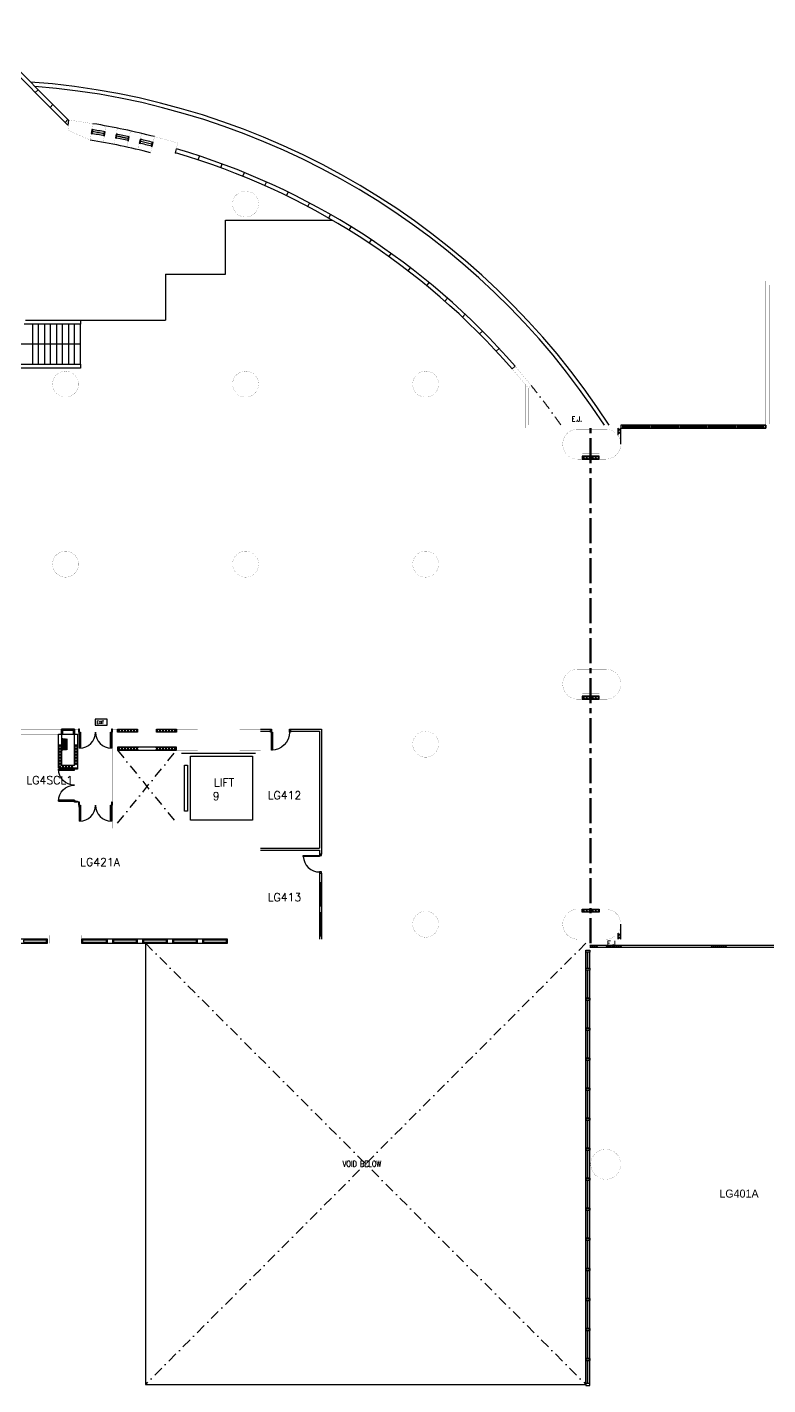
# Model space of a CAD drawing. Extents: x -163002 to 22103, y -98847 to 51643.
# Drawn here: x -58917 to -21900, y -16224 to 51643 of the extents above; entities that cross this region are included whole.
import ezdxf

# ---------------------------------------------------------------- set-up
doc = ezdxf.new("R2010")
doc.units = 0
doc.header["$LTSCALE"] = 1000
doc.header["$MEASUREMENT"] = 0
doc.linetypes.add('S2108a$0$CENTER', pattern=[2, 1.25, -0.25, 0.25, -0.25])
doc.linetypes.add('S2108a$0$DASHDOT', pattern=[1, 0.5, -0.25, 0, -0.25])
doc.layers.get('0').update_dxf_attribs({"linetype": 'CONTINUOUS'})
for name, color, linetype in [('S2108a$0$11', 7, 'CONTINUOUS'), ('S2108a$0$17', 7, 'CONTINUOUS'), ('S2108a$0$20', 7, 'CONTINUOUS'), ('S2108a$0$22', 7, 'CONTINUOUS'), ('S2108a$0$23', 7, 'CONTINUOUS'), ('S2108a$0$25', 7, 'CONTINUOUS'), ('S2108a$0$30', 7, 'CONTINUOUS'), ('S2108a$0$41', 7, 'CONTINUOUS'), ('S2108a$0$42', 7, 'CONTINUOUS'), ('S2108a$0$48', 7, 'CONTINUOUS'), ('S2108a$0$56', 7, 'CONTINUOUS'), ('S2108a$0$6', 7, 'CONTINUOUS'), ('S2108a$0$7', 7, 'CONTINUOUS'), ('S2108a$0$ROOM-NO', 4, 'CONTINUOUS'), ('s3108a$0$11', 7, 'CONTINUOUS'), ('s3108a$0$20', 7, 'CONTINUOUS'), ('s3108a$0$22', 7, 'CONTINUOUS'), ('s3108a$0$23', 7, 'CONTINUOUS'), ('s3108a$0$ROOM-NO', 4, 'CONTINUOUS')]:
    doc.layers.add(name, color=color, linetype=linetype)
doc.styles.add('S2108a$0$STANDARD', font='SIMPLEX')
doc.styles.add('s3108a$0$STANDARD', font='txt')

# ---------------------------------------------------------------- blocks, each defined once
blk = doc.blocks.new('S2108a$0$D1700A')
at = {"layer": 'S2108a$0$30', "color": 12, "linetype": 'Continuous'}
for points in [[(0.05, 0.15), (0.05, 0.95), (0.1, 0.95), (0.1, 0.15)], [(1.6, 0.15), (1.6, 0.95), (1.65, 0.95), (1.65, 0.15)], [(0, 0.15), (0, 0), (0.05, 0), (0.05, 0.15)], [(1.65, 0.15), (1.65, 0), (1.7, 0), (1.7, 0.15)]]:
    blk.add_lwpolyline(points, close=True, dxfattribs=at)
for centre, start, end in [((0.05, 0.15), 0, 90), ((1.650003, 0.15), 90, 180)]:
    blk.add_arc(centre, 0.800001, start, end, dxfattribs=at)
blk = doc.blocks.new('S2108a$0$HR')
at = {"layer": 'S2108a$0$56', "color": 1, "linetype": 'Continuous'}
for p, q in [((0, 0.6), (0, 0)), ((0.0595, 0.051), (0.0671, 0.5491)), ((0.0863, 0.051), (0.0939, 0.5491)), ((0.1131, 0.051), (0.1207, 0.5491)), ((0.1399, 0.051), (0.1475, 0.5491)), ((0.1667, 0.051), (0.1743, 0.5491)), ((0.201, 0.5491), (0.1934, 0.051)), ((0.2202, 0.051), (0.2278, 0.5491)), ((0.247, 0.051), (0.2546, 0.5491))]:
    blk.add_line(p, q, dxfattribs=at)
for points in [[(0.0001, 0.28), (0.045, 0.28), (0.045, 0.33), (0.0001, 0.33)], [(0.0575, 0.575), (0.045, 0.575), (0.045, 0.025), (0.0575, 0.025)], [(0.2575, 0.025), (0.27, 0.025), (0.27, 0.575), (0.2575, 0.575)]]:
    blk.add_lwpolyline(points, close=True, dxfattribs=at)
for centre, start, end in [((0.07295, 0.051), 179.999975, 359.999969), ((0.08055, 0.549101), 0.000025, 180.000019), ((0.099736, 0.051), 179.999975, 359.999969), ((0.107336, 0.549101), 0.000025, 180.000019), ((0.126522, 0.051), 179.999975, 359.999969), ((0.134122, 0.549101), 0.000025, 180.000019), ((0.153307, 0.051), 179.999975, 359.999969), ((0.160907, 0.549101), 0.000025, 180.000019), ((0.180093, 0.051), 179.999975, 359.999969), ((0.187693, 0.549101), 0.000025, 180.000019), ((0.206879, 0.051), 179.999975, 359.999969), ((0.214479, 0.549101), 0.000025, 180.000019), ((0.233665, 0.051), 179.999975, 359.999969), ((0.241265, 0.549101), 0.000025, 180.000019)]:
    blk.add_arc(centre, 0.013393, start, end, dxfattribs=at)
at = {"layer": 'S2108a$0$56', "color": 1, "linetype": 'Continuous', "style": 'S2108a$0$STANDARD', "width": 0.666667}
blk.add_text('J.D.K.', height=0.0003, rotation=90, dxfattribs=at).set_placement((0.2696, 0.5732))
blk = doc.blocks.new('S2108a$0$EXIT')
at = {"layer": 'S2108a$0$56', "color": 1, "linetype": 'Continuous'}
blk.add_lwpolyline([(0, 0), (0.6, 0), (0.6, 0.3), (0, 0.3)], close=True, dxfattribs=at)
at = {"layer": 'S2108a$0$56', "color": 1, "linetype": 'Continuous', "style": 'S2108a$0$STANDARD', "width": 0.8}
blk.add_text('EXIT', height=0.15, dxfattribs=at).set_placement((0.0816, 0.0747))
blk = doc.blocks.new('S2108a$0$WW')
at = {"layer": 'S2108a$0$23', "color": 14, "linetype": 'Continuous'}
for points in [[(0, 0), (0.0501, -0.0001), (0.0499, 0.1999), (-0.0001, 0.2)], [(0.6132, -0.0001), (0.6632, 0), (0.6632, 0.2), (0.6131, 0.2)]]:
    blk.add_lwpolyline(points, close=True, dxfattribs=at)
for radius, start, end in [(35.700038, 89.473253, 90.543797), (35.605038, 89.551308, 90.460731), (35.595038, 89.551308, 90.460731)]:
    blk.add_arc((0.336889, -35.497818), radius, start, end, dxfattribs=at)
blk = doc.blocks.new('S2108a$0$H600')
at = {"layer": 'S2108a$0$22', "color": 1, "linetype": 'Continuous'}
for points in [[(0, 0), (0.1499, 0.15), (0.3, 0), (0.45, 0.15), (0.5999, 0)], [(0.0001, 0.15), (0.15, -0.0001), (0.3, 0.15), (0.4501, -0.0001), (0.6, 0.1501)]]:
    blk.add_lwpolyline(points, dxfattribs=at)
blk = doc.blocks.new('S2108a$0$D1000B')
at = {"layer": 'S2108a$0$30', "linetype": 'Continuous'}
for points in [[(0.05, 0.15), (0.1, 0.15), (0.1, 1.05), (0.05, 1.05)], [(0, 0), (0.05, 0), (0.05, 0.15), (0, 0.15)], [(0.95, 0), (1, 0), (1, 0.15), (0.95, 0.15)]]:
    blk.add_lwpolyline(points, close=True, dxfattribs=at)
blk.add_arc((0.05, 0.15), 0.9, 0, 90, dxfattribs=at)
blk = doc.blocks.new('S2108a$0$D22P2')
at = {"layer": 'S2108a$0$41', "color": 10, "linetype": 'Continuous'}
for points in [[(-0.0627, 0.0999), (-0.1127, 0.0999), (-0.1127, 0.9249), (-0.0627, 0.925)], [(-0.9501, -0.0001), (-0.8876, 0), (-0.8876, 0.0999), (-0.9502, 0.0999)], [(-0.9501, -0.0001), (-0.8876, 0), (-0.8876, 0.0999), (-0.9502, 0.0999)], [(-0.0626, 0), (0, 0), (-0.0001, 0.0999), (-0.0627, 0.0999)]]:
    blk.add_lwpolyline(points, close=True, dxfattribs=at)
blk.add_arc((-0.062665, 0.099907), 0.824986, 93.477303, 179.998389, dxfattribs=at)
blk = doc.blocks.new('S2108a')
at = {"layer": 'S2108a$0$11', "color": 14, "linetype": 'S2108a$0$DASHDOT'}
for p, q in [((-54399.8, 15500), (-51449.8, 11850.1)), ((-54399.8, 11850.1), (-51449.8, 15500))]:
    blk.add_line(p, q, dxfattribs=at)
at = {"layer": 'S2108a$0$11', "color": 14, "linetype": 'Continuous', "const_width": 5}
for points in [[(-57199.8, 16550), (-66449.8, 16550)], [(-57199.8, 16300), (-62749.8, 16300), (-62749.8, 12900), (-56349.8, 12900), (-56349.8, 12650), (-64849.8, 12650), (-64849.8, 12900), (-62999.8, 12900), (-62999.8, 16400), (-66199.8, 16400), (-66199.8, 12900.1)], [(-57199.8, 16300), (-57199.8, 16550)]]:
    blk.add_lwpolyline(points, dxfattribs=at)
at = {"layer": 'S2108a$0$11', "color": 14, "linetype": 'Continuous'}
for points in [[(-56549.8, 16300), (-56399.8, 16300), (-56399.8, 15025), (-56399.8, 14600), (-57349.8, 14600), (-57349.8, 16300), (-57199.8, 16300), (-57199.8, 14750), (-56549.8, 14750)], [(-51449.8, 15650), (-54399.8, 15650), (-54399.8, 15500), (-51449.8, 15500)]]:
    blk.add_lwpolyline(points, close=True, dxfattribs=at)
at = {"layer": 'S2108a$0$11', "color": 14, "linetype": 'Continuous', "const_width": 5}
for points in [[(-56549.8, 16300), (-56349.8, 16300), (-56349.8, 16550), (-56549.8, 16550)], [(-54399.8, 16300.1), (-54399.8, 11850.1), (-51449.8, 11850.1), (-51449.8, 15500), (-51199.8, 15500), (-51199.8, 11850), (-47499.8, 11850), (-47499.8, 15500), (-47249.8, 15500), (-47249.8, 6250), (-47499.8, 6250), (-47499.8, 11600.1), (-54649.8, 11600.1), (-54649.8, 16550.1), (-54399.8, 16550.1)], [(-54899.8, 5850), (-54649.8, 5850), (-54649.8, 6050), (-54899.8, 6050)], [(-53399.8, 5850), (-53149.8, 5850), (-53149.8, 6050), (-53399.8, 6050)], [(-51899.8, 5850), (-51649.8, 5850), (-51649.8, 6050), (-51899.8, 6050)], [(-50399.8, 5850), (-50149.8, 5850), (-50149.8, 6050), (-50399.8, 6050)]]:
    blk.add_lwpolyline(points, close=True, dxfattribs=at)
at = {"layer": 'S2108a$0$11', "color": 2, "linetype": 'Continuous'}
for points in [[(-54399.8, 16550.1), (-53399.8, 16550.1), (-53399.8, 16400.1), (-54399.8, 16400.1)], [(-52449.8, 16550), (-51449.8, 16550), (-51449.8, 16400), (-52449.8, 16400)]]:
    blk.add_lwpolyline(points, close=True, dxfattribs=at)
at = {"layer": 'S2108a$0$11', "color": 2, "linetype": 'Continuous', "const_width": 5}
for points in [[(-57899.8, 6050), (-57799.9, 6050), (-57799.9, 5850.1), (-57899.8, 5850.1)], [(-48899.8, 6050), (-47999.9, 6050), (-47999.9, 5850.1), (-48899.8, 5850.1)]]:
    blk.add_lwpolyline(points, close=True, dxfattribs=at)
at = {"layer": 'S2108a$0$17', "color": 1}
for p, q in [((-44259.9, 8850.1), (-44259.9, 7750.1)), ((-44239.9, 8850.1), (-44239.9, 7750.1)), ((-44259.9, 7350.1), (-44259.9, 6250.1)), ((-44239.9, 7350.1), (-44239.9, 6250.1))]:
    blk.add_line(p, q, dxfattribs=at)
for points in [[(-44299.9, 8875.1), (-44299.9, 8850.1), (-44199.9, 8850.1), (-44199.9, 8875.1)], [(-44299.9, 7750.1), (-44299.9, 7725.1), (-44199.9, 7725.1), (-44199.9, 7750.1)], [(-44299.9, 7375.1), (-44299.9, 7350.1), (-44199.9, 7350.1), (-44199.9, 7375.1)], [(-44299.9, 6250.1), (-44299.9, 6225.1), (-44199.9, 6225.1), (-44199.9, 6250.1)]]:
    blk.add_lwpolyline(points, close=True, dxfattribs=at)
at = {"layer": 'S2108a$0$20'}
for p, q in [((-47249.9, 16550.1), (-46752.989, 16550.1)), ((-47249.9, 16450.1), (-46752.989, 16450.1)), ((-46752.989, 16450.1), (-46752.989, 16550.1)), ((-45752.991, 16450.1), (-45752.991, 16550.1)), ((-45752.991, 16550.1), (-44199.9, 16550.1)), ((-45752.991, 16450.1), (-44299.9, 16450.1)), ((-44299.9, 16450.1), (-44299.9, 10600.1)), ((-44199.9, 16550.1), (-44199.9, 10300)), ((-44299.9, 10500.1), (-44299.9, 10299.9)), ((-44299.8, 10299.9), (-44199.9, 10300)), ((-44299.9, 9349.802), (-44299.9, 6050.1)), ((-44299.8, 9349.802), (-44199.8, 9349.902)), ((-44199.9, 9349.902), (-44199.9, 6050.1))]:
    blk.add_line(p, q, dxfattribs=at)
at = {"layer": 'S2108a$0$20', "linetype": 'Continuous'}
for p, q in [((-47249.8, 10600.1), (-44299.9, 10600.1)), ((-47249.8, 10500.1), (-44299.9, 10500.1))]:
    blk.add_line(p, q, dxfattribs=at)
at = {"layer": 'S2108a$0$20', "color": 14, "linetype": 'Continuous'}
for p, q in [((-30799.9, 5750.1), (-29999.9, 5750.1)), ((-30799.9, 5650.1), (-29999.9, 5650.1))]:
    blk.add_line(p, q, dxfattribs=at)
at = {"layer": 'S2108a$0$20', "color": 14, "linetype": 'Continuous', "const_width": 5}
for points in [[(-56814.3, 46993.8), (-56880.5, 46489.7)], [(-56880.5, 46489.7), (-55765.5, 45998)], [(-55630, 46818.2), (-55765.5, 45998)], [(-54967.5, 46702.4), (-55118.4, 45884.1)], [(-54411.2, 46595.2), (-54574.8, 45779.4)], [(-53753, 46456.7), (-53931.8, 45644)], [(-53200.6, 46330.4), (-53392.4, 45520.7)], [(-52547.7, 46169.2), (-52754.2, 45364.2)], [(-51385.8, 45850.1), (-51528, 45364.2)], [(-51528, 45364.2), (-52754.2, 45364.2)], [(-34534.7, 34696), (-34685.9, 34564.9)], [(-29999.9, 31600.1), (-34026, 31600.1), (-34026, 33782)], [(-33720.3, 33723), (-33876, 33597.3)], [(-33876, 33597.3), (-33876, 31750.1), (-29999.9, 31750.1)], [(-29999.9, 5850.1), (-30799.9, 5850.1), (-30799.9, 5500.1), (-30999.9, 5500.1), (-30999.9, 5850.1), (-47249.8, 5850.1)], [(-46799.9, 6050.1), (-31399.9, 6050.1)]]:
    blk.add_lwpolyline(points, dxfattribs=at)
for points in [[(-56814.33, 46993.763, -0.008315), (-55629.998, 46818.213, -0.008315)], [(-54967.499, 46702.339, -0.003935), (-54411.169, 46595.152, -0.003935)], [(-53200.669, 46330.35, 0.003935), (-53752.999, 46456.624, 0.003935)], [(-51385.795, 45850.069, 0.008368), (-52547.649, 46169.179, 0.008368)], [(-54574.76, 45779.393, 0.003936), (-55118.407, 45884.139, 0.003936)], [(-53392.424, 45520.68, 0.003934), (-53931.842, 45644.004, 0.003934)], [(-33720.333, 33722.973, 0.008886), (-34534.712, 34696.003, 0.008886)], [(-33875.95, 33597.342, 0.008886), (-34685.771, 34564.925, 0.008886)]]:
    blk.add_lwpolyline(points, format="xyb", dxfattribs=at)
at = {"layer": 'S2108a$0$20', "color": 14, "linetype": 'Continuous'}
for points in [[(-31174.9, 30050.1), (-30324.9, 30050.1), (-30324.9, 30200.1), (-31174.9, 30200.1)], [(-31174.9, 18050.1), (-30324.9, 18050.1), (-30324.9, 18200.1), (-31174.9, 18200.1)], [(-31174.9, 7550.1), (-30324.9, 7550.1), (-30324.9, 7400.1), (-31174.9, 7400.1)]]:
    blk.add_lwpolyline(points, close=True, dxfattribs=at)
at = {"layer": 'S2108a$0$22', "linetype": 'Continuous'}
for p, q in [((-31174.9, 30200.1), (-31024.9, 30050.1)), ((-31174.9, 30050.1), (-31024.9, 30200.1)), ((-31024.9, 30050.1), (-30874.9, 30200.1)), ((-31024.9, 30200.1), (-30874.9, 30050.1)), ((-30874.9, 30200.1), (-30724.9, 30050.1)), ((-30874.9, 30050.1), (-30724.9, 30200.1)), ((-30724.9, 30050.1), (-30574.9, 30200.1)), ((-30724.9, 30200.1), (-30574.9, 30050.1)), ((-30574.9, 30200.1), (-30424.9, 30050.1)), ((-30574.9, 30050.1), (-30424.9, 30200.1)), ((-30424.9, 30200.1), (-30324.9, 30100.1)), ((-30424.9, 30050.1), (-30324.9, 30150.1)), ((-31174.9, 18200.1), (-31024.9, 18050.1)), ((-31174.9, 18050.1), (-31024.9, 18200.1)), ((-31024.9, 18050.1), (-30874.9, 18200.1)), ((-31024.9, 18200.1), (-30874.9, 18050.1)), ((-30874.9, 18200.1), (-30724.9, 18050.1)), ((-30874.9, 18050.1), (-30724.9, 18200.1)), ((-30724.9, 18050.1), (-30574.9, 18200.1)), ((-30724.9, 18200.1), (-30574.9, 18050.1)), ((-30574.9, 18200.1), (-30424.9, 18050.1)), ((-30574.9, 18050.1), (-30424.9, 18200.1)), ((-30424.9, 18200.1), (-30324.9, 18100.1)), ((-30424.9, 18050.1), (-30324.9, 18150.1)), ((-31174.9, 7400.1), (-31024.9, 7550.1)), ((-31174.9, 7550.1), (-31024.9, 7400.1)), ((-31024.9, 7550.1), (-30874.9, 7400.1)), ((-31024.9, 7400.1), (-30874.9, 7550.1)), ((-30874.9, 7400.1), (-30724.9, 7550.1)), ((-30874.9, 7550.1), (-30724.9, 7400.1)), ((-30724.9, 7550.1), (-30574.9, 7400.1)), ((-30724.9, 7400.1), (-30574.9, 7550.1)), ((-30574.9, 7400.1), (-30424.9, 7550.1)), ((-30574.9, 7550.1), (-30424.9, 7400.1)), ((-30424.9, 7550.1), (-30324.9, 7450.1)), ((-30424.9, 7400.1), (-30324.9, 7500.1))]:
    blk.add_line(p, q, dxfattribs=at)
at = {"layer": 'S2108a$0$22', "color": 14, "linetype": 'Continuous'}
for points in [[(-54399.8, 16400), (-54249.8, 16550), (-54099.8, 16400), (-53949.8, 16550), (-53799.8, 16400), (-53649.8, 16550), (-53499.8, 16400), (-53399.8, 16500)], [(-54399.8, 16550), (-54249.8, 16400), (-54099.8, 16550), (-53949.8, 16400), (-53799.8, 16550), (-53649.8, 16400), (-53499.8, 16550), (-53399.8, 16450)], [(-51449.8, 16550), (-51599.8, 16400), (-51749.8, 16550), (-51899.8, 16400), (-52049.8, 16550), (-52199.8, 16400), (-52349.8, 16550), (-52449.8, 16450)], [(-51449.8, 16400), (-51599.8, 16550), (-51749.8, 16400), (-51899.8, 16550), (-52049.8, 16400), (-52199.8, 16550), (-52349.8, 16400), (-52449.8, 16500)], [(-57199.8, 14750), (-57349.8, 14900), (-57199.8, 15050), (-57349.8, 15200), (-57199.8, 15350), (-57349.8, 15500), (-57199.8, 15650), (-57349.8, 15800)], [(-57349.8, 14750), (-57199.8, 14900), (-57349.8, 15050), (-57199.8, 15200), (-57349.8, 15350), (-57199.8, 15500), (-57349.8, 15650), (-57199.8, 15800)], [(-56399.7, 14750), (-56549.7, 14900), (-56399.7, 15050), (-56549.7, 15200), (-56399.7, 15350), (-56549.7, 15500), (-56399.7, 15650), (-56549.7, 15800)], [(-56549.7, 14750), (-56399.7, 14900), (-56549.7, 15050), (-56399.7, 15200), (-56549.7, 15350), (-56399.7, 15500), (-56549.7, 15650), (-56399.7, 15800)], [(-54399.8, 15500), (-54249.8, 15650), (-54099.8, 15500), (-53949.8, 15650), (-53799.8, 15500), (-53649.8, 15650), (-53499.8, 15500), (-53349.8, 15650)], [(-54399.8, 15650), (-54249.8, 15500), (-54099.8, 15650), (-53949.8, 15500), (-53799.8, 15650), (-53649.8, 15500), (-53499.8, 15650), (-53349.8, 15500)], [(-51449.8, 15650), (-51599.8, 15500), (-51749.8, 15650), (-51899.8, 15500), (-52049.8, 15650), (-52199.8, 15500), (-52349.8, 15650), (-52499.8, 15500)], [(-51449.8, 15500), (-51599.8, 15650), (-51749.8, 15500), (-51899.8, 15650), (-52049.8, 15500), (-52199.8, 15650), (-52349.8, 15500), (-52499.8, 15650)], [(-57349.8, 14750), (-57199.8, 14600), (-57049.8, 14750), (-56899.8, 14600), (-56749.8, 14750), (-56599.8, 14600)], [(-57349.8, 14600), (-57199.8, 14750), (-57049.8, 14600), (-56899.8, 14750), (-56749.8, 14600), (-56599.8, 14750)]]:
    blk.add_lwpolyline(points, dxfattribs=at)
at = {"layer": 'S2108a$0$23', "color": 14, "linetype": 'Continuous'}
for p, q in [((-56844.4, 46987.4), (-61499.9, 51642.9)), ((-56877.1, 46737.2), (-61641.4, 51501.5)), ((-58372.6, 48515.6), (-58514, 48374.1)), ((-57626.2, 47769.2), (-57767.6, 47627.7)), ((-56879.7, 47022.7), (-57021.1, 46881.2)), ((-56844, 46991), (-56876.6, 46740.7)), ((-51506.1, 45364.3), (-51449.8, 45556.3)), ((-50368.2, 45009.6), (-50305.5, 45199.6)), ((-49242.9, 44616.9), (-49173.9, 44804.7)), ((-48131.4, 44186.7), (-48056.1, 44372.1)), ((-47035, 43719.4), (-46953.5, 43902.2)), ((-45954.9, 43215.6), (-45867.3, 43395.5)), ((-44892.3, 42675.8), (-44798.7, 42852.6)), ((-43848.4, 42100.6), (-43748.9, 42274.2)), ((-42824.4, 41490.7), (-42719.1, 41660.9)), ((-41821.5, 40846.8), (-41710.5, 41013.3)), ((-40840.7, 40169.6), (-40724.2, 40332.3)), ((-39883.2, 39459.8), (-39761.3, 39618.5)), ((-38950.1, 38718.3), (-38822.9, 38872.8)), ((-38042.4, 37945.9), (-37910.1, 38096)), ((-37161.2, 37143.4), (-37023.9, 37289)), ((-36307.4, 36311.8), (-36165.3, 36452.7)), ((-35482, 35452), (-35335.2, 35588.1)), ((-34685.9, 34565), (-34534.6, 34696.1)), ((-30999.9, 4600.1), (-30999.9, 5400.1)), ((-30904.9, 4600.1), (-30904.9, 5400.1)), ((-30894.9, 4600.1), (-30894.9, 5400.1)), ((-30799.9, 4600.1), (-30799.9, 5400.1)), ((-30999.9, 3100.1), (-30999.9, 4500.1)), ((-30904.9, 3100.1), (-30904.9, 4500.1)), ((-30894.9, 3100.1), (-30894.9, 4500.1)), ((-30799.9, 3100.1), (-30799.9, 4500.1)), ((-30999.9, 1600.1), (-30999.9, 3000.1)), ((-30904.9, 1600.1), (-30904.9, 3000.1)), ((-30894.9, 1600.1), (-30894.9, 3000.1)), ((-30799.9, 1600.1), (-30799.9, 3000.1)), ((-30999.9, 100.1), (-30999.9, 1500.1)), ((-30904.9, 100.1), (-30904.9, 1500.1)), ((-30894.9, 100.1), (-30894.9, 1500.1)), ((-30799.9, 100.1), (-30799.9, 1500.1)), ((-30999.9, -1399.9), (-30999.9, 0.1)), ((-30904.9, -1399.9), (-30904.9, 0.1)), ((-30894.9, -1399.9), (-30894.9, 0.1)), ((-30799.9, -1399.9), (-30799.9, 0.1)), ((-30999.9, -2899.9), (-30999.9, -1499.9)), ((-30904.9, -2899.9), (-30904.9, -1499.9)), ((-30894.9, -2899.9), (-30894.9, -1499.9)), ((-30799.9, -2899.9), (-30799.9, -1499.9)), ((-30999.9, -4399.9), (-30999.9, -2999.9)), ((-30904.9, -4399.9), (-30904.9, -2999.9)), ((-30894.9, -4399.9), (-30894.9, -2999.9)), ((-30799.9, -4399.9), (-30799.9, -2999.9)), ((-30999.9, -5899.9), (-30999.9, -4499.9)), ((-30904.9, -5899.9), (-30904.9, -4499.9)), ((-30894.9, -5899.9), (-30894.9, -4499.9)), ((-30799.9, -5899.9), (-30799.9, -4499.9)), ((-30999.9, -7399.9), (-30999.9, -5999.9)), ((-30904.9, -7399.9), (-30904.9, -5999.9)), ((-30894.9, -7399.9), (-30894.9, -5999.9)), ((-30799.9, -7399.9), (-30799.9, -5999.9)), ((-30999.9, -8899.9), (-30999.9, -7499.9)), ((-30904.9, -8899.9), (-30904.9, -7499.9)), ((-30894.9, -8899.9), (-30894.9, -7499.9)), ((-30799.9, -8899.9), (-30799.9, -7499.9)), ((-30999.9, -10399.9), (-30999.9, -8999.9)), ((-30904.9, -10399.9), (-30904.9, -8999.9)), ((-30894.9, -10399.9), (-30894.9, -8999.9)), ((-30799.9, -10399.9), (-30799.9, -8999.9)), ((-30999.9, -11899.9), (-30999.9, -10499.9)), ((-30904.9, -11899.9), (-30904.9, -10499.9)), ((-30894.9, -11899.9), (-30894.9, -10499.9)), ((-30799.9, -11899.9), (-30799.9, -10499.9)), ((-30999.9, -13399.9), (-30999.9, -11999.9)), ((-30904.9, -13399.9), (-30904.9, -11999.9)), ((-30894.9, -13399.9), (-30894.9, -11999.9)), ((-30799.9, -13399.9), (-30799.9, -11999.9)), ((-30999.9, -14899.9), (-30999.9, -13499.9)), ((-30904.9, -14899.9), (-30904.9, -13499.9)), ((-30894.9, -14899.9), (-30894.9, -13499.9)), ((-30799.9, -14899.9), (-30799.9, -13499.9)), ((-30999.9, -16149.9), (-30999.9, -14999.9)), ((-30904.9, -16149.9), (-30904.9, -14999.9)), ((-30894.9, -16149.9), (-30894.9, -14999.9)), ((-30799.9, -16149.9), (-30799.9, -14999.9))]:
    blk.add_line(p, q, dxfattribs=at)
at = {"layer": 'S2108a$0$23', "color": 14}
for p, q in [((-48999.9, 39300.1), (-48999.9, 42000.1)), ((-48999.9, 42000.1), (-43674.1, 42000.1)), ((-51999.9, 39300.1), (-51999.9, 37000.1)), ((-51999.9, 39300.1), (-48999.9, 39300.1)), ((-56249.9, 37000.1), (-51999.9, 37000.1))]:
    blk.add_line(p, q, dxfattribs=at)
at = {"layer": 'S2108a$0$23', "color": 14, "linetype": 'S2108a$0$DASHDOT'}
for p, q in [((-30999.9, 5850.1), (-52999.9, -16199.9)), ((-52999.9, 5850.1), (-30999.9, -16199.9))]:
    blk.add_line(p, q, dxfattribs=at)
at = {"layer": 'S2108a$0$23', "color": 14, "linetype": 'Continuous'}
for points in [[(-59006.9, 37000.1), (-56249.9, 37000.1), (-56249.9, 36800.1), (-59060.5, 36800.1)], [(-59596.3, 34800.1), (-56249.9, 34800.1), (-56249.9, 34600.1), (-59649.9, 34600.1)], [(-52999.9, 5850.1), (-52999.9, -16199.9), (-30999.9, -16199.9)]]:
    blk.add_lwpolyline(points, dxfattribs=at)
for points in [[(-65149.8, 5850), (-57899.8, 5850), (-57899.8, 6050), (-65149.8, 6050)], [(-59099.8, 5900), (-57949.8, 5900), (-57949.8, 6000), (-59099.8, 6000)], [(-57949.8, 5850), (-57899.8, 5850), (-57899.8, 6050), (-57949.8, 6050)], [(-56199.9, 5850.1), (-56149.9, 5850.1), (-56149.9, 6050.1), (-56199.9, 6050.1)], [(-56199.9, 5850.1), (-48949.9, 5850.1), (-48949.9, 6050.1), (-56199.9, 6050.1)], [(-56149.8, 5900), (-54949.8, 5900), (-54949.8, 6000), (-56149.8, 6000)], [(-54949.8, 5850), (-54899.8, 5850), (-54899.8, 6050), (-54949.8, 6050)], [(-54649.8, 5850), (-54599.8, 5850), (-54599.8, 6050), (-54649.8, 6050)], [(-54599.8, 5900), (-53449.8, 5900), (-53449.8, 6000), (-54599.8, 6000)], [(-53449.8, 5850), (-53399.8, 5850), (-53399.8, 6050), (-53449.8, 6050)], [(-53149.8, 5850), (-53099.8, 5850), (-53099.8, 6050), (-53149.8, 6050)], [(-53099.8, 5900), (-51949.8, 5900), (-51949.8, 6000), (-53099.8, 6000)], [(-51949.8, 5850), (-51899.8, 5850), (-51899.8, 6050), (-51949.8, 6050)], [(-51649.8, 5850), (-51599.8, 5850), (-51599.8, 6050), (-51649.8, 6050)], [(-51599.8, 5900), (-50449.8, 5900), (-50449.8, 6000), (-51599.8, 6000)], [(-50449.8, 5850), (-50399.8, 5850), (-50399.8, 6050), (-50449.8, 6050)], [(-50149.8, 5850), (-50099.8, 5850), (-50099.8, 6050), (-50149.8, 6050)], [(-50099.8, 5900), (-48949.8, 5900), (-48949.8, 6000), (-50099.8, 6000)], [(-48949.8, 5850), (-48899.8, 5850), (-48899.8, 6050), (-48949.8, 6050)], [(-30999.9, 5500.1), (-30799.9, 5500.1), (-30799.9, 5400.1), (-30999.9, 5400.1)], [(-30999.9, 4600.1), (-30799.9, 4600.1), (-30799.9, 4500.1), (-30999.9, 4500.1)], [(-30999.9, 3000.1), (-30799.9, 3000.1), (-30799.9, 3100.1), (-30999.9, 3100.1)], [(-30999.9, 3100.1), (-30799.9, 3100.1), (-30799.9, 3000.1), (-30999.9, 3000.1)], [(-30999.9, 1500.1), (-30799.9, 1500.1), (-30799.9, 1600.1), (-30999.9, 1600.1)], [(-30999.9, 1600.1), (-30799.9, 1600.1), (-30799.9, 1500.1), (-30999.9, 1500.1)], [(-30999.9, 0.1), (-30799.9, 0.1), (-30799.9, 100.1), (-30999.9, 100.1)], [(-30999.9, 100.1), (-30799.9, 100.1), (-30799.9, 0.1), (-30999.9, 0.1)], [(-30999.9, -1499.9), (-30799.9, -1499.9), (-30799.9, -1399.9), (-30999.9, -1399.9)], [(-30999.9, -1399.9), (-30799.9, -1399.9), (-30799.9, -1499.9), (-30999.9, -1499.9)], [(-30999.9, -2999.9), (-30799.9, -2999.9), (-30799.9, -2899.9), (-30999.9, -2899.9)], [(-30999.9, -2899.9), (-30799.9, -2899.9), (-30799.9, -2999.9), (-30999.9, -2999.9)], [(-30999.9, -4499.9), (-30799.9, -4499.9), (-30799.9, -4399.9), (-30999.9, -4399.9)], [(-30999.9, -4399.9), (-30799.9, -4399.9), (-30799.9, -4499.9), (-30999.9, -4499.9)], [(-30999.9, -5999.9), (-30799.9, -5999.9), (-30799.9, -5899.9), (-30999.9, -5899.9)], [(-30999.9, -5899.9), (-30799.9, -5899.9), (-30799.9, -5999.9), (-30999.9, -5999.9)], [(-30999.9, -7499.9), (-30799.9, -7499.9), (-30799.9, -7399.9), (-30999.9, -7399.9)], [(-30999.9, -7399.9), (-30799.9, -7399.9), (-30799.9, -7499.9), (-30999.9, -7499.9)], [(-30999.9, -8999.9), (-30799.9, -8999.9), (-30799.9, -8899.9), (-30999.9, -8899.9)], [(-30999.9, -8899.9), (-30799.9, -8899.9), (-30799.9, -8999.9), (-30999.9, -8999.9)], [(-30999.9, -10499.9), (-30799.9, -10499.9), (-30799.9, -10399.9), (-30999.9, -10399.9)], [(-30999.9, -10399.9), (-30799.9, -10399.9), (-30799.9, -10499.9), (-30999.9, -10499.9)], [(-30999.9, -11999.9), (-30799.9, -11999.9), (-30799.9, -11899.9), (-30999.9, -11899.9)], [(-30999.9, -11899.9), (-30799.9, -11899.9), (-30799.9, -11999.9), (-30999.9, -11999.9)], [(-30999.9, -13499.9), (-30799.9, -13499.9), (-30799.9, -13399.9), (-30999.9, -13399.9)], [(-30999.9, -13399.9), (-30799.9, -13399.9), (-30799.9, -13499.9), (-30999.9, -13499.9)], [(-30999.9, -14999.9), (-30799.9, -14999.9), (-30799.9, -14899.9), (-30999.9, -14899.9)], [(-30999.9, -14899.9), (-30799.9, -14899.9), (-30799.9, -14999.9), (-30999.9, -14999.9)], [(-30999.9, -16249.9), (-30799.9, -16249.9), (-30799.9, -16149.9), (-30999.9, -16149.9)]]:
    blk.add_lwpolyline(points, close=True, dxfattribs=at)
for centre, radius, start, end in [((-61499.9, 11300.1), 37700, 32.849917, 85.828011), ((-61499.9, 11300.1), 37500, 33.047444, 85.473069), ((-61495.9, 11300.039), 35499.919, 79.551706, 80.622231), ((-61499.9, 11300.1), 35999.94, 75.600936, 80.615833), ((-61495.9, 11300.039), 35167.919, 75.607094, 80.622211), ((-61495.9, 11300.039), 35499.919, 77.579169, 78.649764), ((-61495.9, 11300.039), 35499.919, 75.607094, 76.677678), ((-61499.9, 11300.1), 35700, 40.946006, 73.649242), ((-61499.9, 11300.1), 35500, 40.946006, 73.649242)]:
    blk.add_arc(centre, radius, start, end, dxfattribs=at)
at = {"layer": 'S2108a$0$23', "color": 14, "linetype": 'S2108a$0$DASHDOT'}
blk.add_arc((-61499.9, 11300.1), 35700, 34.947747, 38.909478, dxfattribs=at)
at = {"layer": 'S2108a$0$23', "color": 14, "linetype": 'Continuous'}
blk.add_point((-51506.1, 45364.3), dxfattribs=at)
at = {"layer": 'S2108a$0$25', "color": 14, "linetype": 'Continuous'}
for p, q in [((-56249.9, 34800.1), (-56249.9, 36800.1)), ((-56249.8, 35800), (-59256.093, 35800.4))]:
    blk.add_line(p, q, dxfattribs=at)
for points in [[(-58649.9, 34800.1), (-58349.9, 34800.1), (-58349.9, 36800.1), (-58649.9, 36800.1)], [(-58049.9, 34800.1), (-57749.9, 34800.1), (-57749.9, 36800.1), (-58049.9, 36800.1)], [(-57449.9, 34800.1), (-57149.9, 34800.1), (-57149.9, 36800.1), (-57449.9, 36800.1)], [(-56849.9, 34800.1), (-56549.9, 34800.1), (-56549.9, 36800.1), (-56849.9, 36800.1)]]:
    blk.add_lwpolyline(points, close=True, dxfattribs=at)
at = {"layer": 'S2108a$0$30', "color": 14, "linetype": 'Continuous'}
for points in [[(-57199.8, 16550), (-57149.8, 16550), (-57149.8, 16300), (-57199.8, 16300)], [(-57199.8, 16300), (-56549.8, 16300), (-56549.8, 16550), (-57199.8, 16550)], [(-57149.8, 16550), (-57149.8, 16500), (-56599.8, 16500), (-56599.8, 16550)], [(-56599.8, 16550), (-56549.8, 16550), (-56549.8, 16300), (-56599.8, 16300)]]:
    blk.add_lwpolyline(points, close=True, dxfattribs=at)
at = {"layer": 'S2108a$0$30', "color": 12, "linetype": 'Continuous'}
blk.add_point((-56499.8, 12950), dxfattribs=at)
at = {"layer": 'S2108a$0$42', "color": 10, "linetype": 'Continuous'}
for p, q in [((-50749.8, 15200), (-47649.8, 15200)), ((-50749.8, 12000), (-50749.8, 15200)), ((-47649.8, 15200), (-47649.8, 12000)), ((-47649.8, 12000), (-50749.8, 12000))]:
    blk.add_line(p, q, dxfattribs=at)
blk.add_lwpolyline([(-51049.8, 14750), (-50899.8, 14750), (-50899.8, 12450), (-51049.8, 12450)], close=True, dxfattribs=at)
at = {"layer": 'S2108a$0$6', "color": 14, "linetype": 'Continuous', "const_width": 5}
for points in [[(-47349.9, 42800.1, 1), (-48649.9, 42800.1, 1)], [(-56349.9, 33800.1, 1), (-57649.9, 33800.1, 1)], [(-47349.9, 33800.1, 1), (-48649.9, 33800.1, 1)], [(-38349.9, 33800.1, 1), (-39649.9, 33800.1, 1)], [(-56349.9, 24800.1, 1), (-57649.9, 24800.1, 1)], [(-47349.9, 24800.1, 1), (-48649.9, 24800.1, 1)], [(-38349.9, 24800.1, 1), (-39649.9, 24800.1, 1)], [(-38349.9, 15800.1, 1), (-39649.9, 15800.1, 1)], [(-38349.9, 6800.1, 1), (-39649.9, 6800.1, 1)], [(-29249.9, -5199.9, 1), (-30749.9, -5199.9, 1)]]:
    blk.add_lwpolyline(points, format="xyb", close=True, dxfattribs=at)
for points in [[(-31399.9, 30050.1, -1), (-31399.9, 31550.1, -1)], [(-29999.9, 30050.1, 1), (-29999.9, 31550.1, 1)], [(-31399.9, 18050.1, -1), (-31399.9, 19550.1, -1)], [(-29999.9, 18050.1, 1), (-29999.9, 19550.1, 1)], [(-31399.9, 7550.1, 1), (-31399.9, 6050.1, 1)], [(-29999.9, 7550.1, -1), (-29999.9, 6050.1, -1)]]:
    blk.add_lwpolyline(points, format="xyb", dxfattribs=at)
for points in [[(-31399.9, 31550.1), (-30774.9, 31550.1)], [(-30774.9, 31550.1), (-30774.9, 30350.1)], [(-30724.9, 31550.1), (-30724.9, 30350.1)], [(-29999.9, 31550.1), (-30724.9, 31550.1)], [(-31399.9, 30050.1), (-31174.9, 30050.1)], [(-31174.9, 30350.1), (-31174.9, 30050.1)], [(-31174.9, 30350.1), (-30774.9, 30350.1)], [(-30324.9, 30350.1), (-30724.9, 30350.1)], [(-30324.9, 30350.1), (-30324.9, 30050.1)], [(-29999.9, 30050.1), (-30324.9, 30050.1)], [(-31399.9, 19550.1), (-30774.9, 19550.1)], [(-30774.9, 19550.1), (-30774.9, 18350.1)], [(-30724.9, 19550.1), (-30724.9, 18350.1)], [(-29999.9, 19550.1), (-30724.9, 19550.1)], [(-31174.9, 18350.1), (-31174.9, 18050.1)], [(-31174.9, 18350.1), (-30774.9, 18350.1)], [(-30324.9, 18350.1), (-30724.9, 18350.1)], [(-30324.9, 18350.1), (-30324.9, 18050.1)], [(-31399.9, 18050.1), (-31174.9, 18050.1)], [(-29999.9, 18050.1), (-30324.9, 18050.1)], [(-31399.9, 7550.1), (-31174.9, 7550.1)], [(-31174.9, 7250.1), (-31174.9, 7550.1)], [(-30324.9, 7250.1), (-30324.9, 7550.1)], [(-29999.9, 7550.1), (-30324.9, 7550.1)], [(-31174.9, 7250.1), (-30774.9, 7250.1)], [(-30774.9, 6050.1), (-30774.9, 7250.1)], [(-30724.9, 6050.1), (-30724.9, 7250.1)], [(-30324.9, 7250.1), (-30724.9, 7250.1)], [(-31399.9, 6050.1), (-30774.9, 6050.1)], [(-29999.9, 6050.1), (-30724.9, 6050.1)]]:
    blk.add_lwpolyline(points, dxfattribs=at)
for points in [[(-51449.9, 16550.1), (-50399.9, 16550.1), (-50399.9, 15500.1), (-51449.9, 15500.1)], [(-47249.9, 16550.1), (-48299.9, 16550.1), (-48299.9, 15500.1), (-47249.9, 15500.1)], [(-57799.9, 5850.1), (-56199.9, 5850.1), (-56199.9, 6250.1), (-57799.9, 6250.1)], [(-47999.9, 5850.1), (-46799.9, 5850.1), (-46799.9, 6250.1), (-47999.9, 6250.1)]]:
    blk.add_lwpolyline(points, close=True, dxfattribs=at)
at = {"layer": 'S2108a$0$7', "color": 2, "linetype": 'S2108a$0$CENTER'}
for p, q in [((-30774.9, 5850.1), (-30774.9, 31750.1)), ((-30724.9, 5850.1), (-30724.9, 31750.1))]:
    blk.add_line(p, q, dxfattribs=at)
at = {"layer": 'S2108a$0$7', "color": 11, "linetype": 'Continuous'}
blk.add_line((-51199.8, 15350), (-47499.8, 15350), dxfattribs=at)
at = {"zscale": 1000}
for name, p, xscale, yscale, rotation in [('S2108a$0$WW', (-55711.5, 46324.9), 999.997, 999.997, 350.078433), ('S2108a$0$WW', (-54509.5, 46104.9), 999.997, 999.997, 348.1043340000001), ('S2108a$0$WW', (-53315.9, 45843.7), 999.997, 999.997, 346.135302), ('S2108a$0$D1700A', (-54649.8, 16550.1), 999.9979999999999, 999.9979999999999, 180), ('S2108a$0$D1700A', (-56399.8, 14600), 999.9979999999999, -999.9979999999999, 270), ('S2108a$0$D1700A', (-54649.8, 12900), 999.9979999999999, 999.9979999999999, 180), ('S2108a$0$D22P2', (-44199.9, 10300), 999.9979999999999, 999.9979999999999, 90), ('S2108a$0$H600', (-30799.9, 5650.1), 666.658, 666.658, 1.000179)]:
    blk.add_blockref(name, p, dxfattribs=dict(at, xscale=xscale, yscale=yscale, rotation=rotation))
at = {"xscale": 999.9979999999999, "zscale": 1000}
for name, p, yscale in [('S2108a$0$EXIT', (-55524.9, 16750.1), 999.9979999999999), ('S2108a$0$D1000B', (-46752.989, 16550.1), -999.9979999999999), ('S2108a$0$HR', (-57199.8, 15500), 999.9979999999999)]:
    blk.add_blockref(name, p, dxfattribs=dict(at, yscale=yscale))
at = {"layer": 'S2108a$0$48', "color": 15, "linetype": 'Continuous', "style": 'S2108a$0$STANDARD', "width": 0.8}
blk.add_text('VOID BELOW', height=300, dxfattribs=at).set_placement((-43150.8, -5324.9))
at = {"layer": 'S2108a$0$7', "color": 2, "linetype": 'S2108a$0$CENTER', "style": 'S2108a$0$STANDARD', "width": 0.84}
for p in [(-31704.3, 31931.6), (-29929.2, 5718.6)]:
    blk.add_text('E.J.', height=250, dxfattribs=at).set_placement(p)
at = {"layer": 'S2108a$0$ROOM-NO', "style": 'S2108a$0$STANDARD'}
for s, p in [('LG4SCL1', (-58953.419, 13801.055)), ('LIFT', (-49586.591, 13679.089)), ('9', (-49640.267, 13003.876)), ('LG412', (-46896.11, 13045.052)), ('LG421A', (-56267.849, 9709.866)), ('LG413', (-46896.11, 7949.629))]:
    blk.add_text(s, height=400, dxfattribs=at).set_placement(p)
blk = doc.blocks.new('s3108a$0$HAT15')
at = {"layer": 's3108a$0$22', "color": 14, "linetype": 'Continuous'}
for p, q in [((0, 0), (0.15, 0.15)), ((0, 0.15), (0.15, 0))]:
    blk.add_line(p, q, dxfattribs=at)
blk = doc.blocks.new('s3108a$0$H1200')
at = {"layer": 's3108a$0$22', "color": 1, "linetype": 'Continuous'}
for points in [[(0, 0), (0.15, 0.15), (0.3, 0), (0.45, 0.15), (0.6, 0), (0.75, 0.15), (0.9, 0), (1.05, 0.15), (1.2, 0)], [(0, 0.15), (0.15, 0), (0.3, 0.15), (0.45, 0), (0.6, 0.15), (0.75, 0), (0.9, 0.15), (1.05, 0), (1.2, 0.15)]]:
    blk.add_lwpolyline(points, dxfattribs=at)
blk = doc.blocks.new('s3108a')
at = {"layer": 's3108a$0$11', "color": 14, "linetype": 'Continuous', "const_width": 5}
blk.add_lwpolyline([(-20099.8, 38950), (-21999.9, 38950.1), (-21999.9, 31600.1), (-20899.9, 31600.1), (-20899.9, 32300.1), (-19899.9, 32300.1), (-19699.9, 32300.1), (-17499.9, 32300.1), (-17499.9, 31600.1), (-17049.9, 31600.1), (-17049.9, 31800.1), (-17299.9, 31800.1), (-17299.9, 32500.1), (-21099.9, 32500.1), (-21099.9, 31800.1), (-21799.9, 31800.1), (-21799.9, 38750.1), (-20099.8, 38750)], close=True, dxfattribs=at)
at = {"layer": 's3108a$0$20', "color": 14, "linetype": 'Continuous'}
for p, q in [((-29399.9, 31600.1), (-29399.9, 31250.1)), ((-29249.9, 30800.1), (-29249.9, 31600.1)), ((-29249.9, 6050.1), (-29249.9, 6800.1)), ((-29399.9, 6350.1), (-29399.9, 6050.1)), ((-29999.9, 5750.1), (-3749.9, 5750.1)), ((-29999.9, 5650.1), (-3749.9, 5650.1))]:
    blk.add_line(p, q, dxfattribs=at)
at = {"layer": 's3108a$0$20', "color": 14, "linetype": 'Continuous', "const_width": 5}
for points in [[(-29999.9, 31750.1), (-29249.9, 31750.1), (-29249.9, 31600.1), (-29999.9, 31600.1)], [(-29999.9, 6050.1), (-3249.9, 6050.1)], [(-29999.9, 5850.1), (-3749.9, 5850.1)]]:
    blk.add_lwpolyline(points, dxfattribs=at)
at = {"layer": 's3108a$0$23', "color": 14, "linetype": 'Continuous'}
for points in [[(-29249.9, 31600.1), (-29149.9, 31600.1), (-29149.9, 31750.1), (-29249.9, 31750.1)], [(-29249.9, 31600.1), (-21999.9, 31600.1), (-21999.9, 31750.1), (-29249.9, 31750.1)], [(-29149.9, 31670.1), (-27819.9, 31670.1), (-27819.9, 31680.1), (-29149.9, 31680.1)], [(-27819.9, 31600.1), (-27719.9, 31600.1), (-27719.9, 31750.1), (-27819.9, 31750.1)], [(-27719.9, 31670.1), (-26389.9, 31670.1), (-26389.9, 31680.1), (-27719.9, 31680.1)], [(-26389.9, 31600.1), (-26289.9, 31600.1), (-26289.9, 31750.1), (-26389.9, 31750.1)], [(-26289.9, 31670.1), (-24959.9, 31670.1), (-24959.9, 31680.1), (-26289.9, 31680.1)], [(-24959.9, 31600.1), (-24859.9, 31600.1), (-24859.9, 31750.1), (-24959.9, 31750.1)], [(-24859.9, 31670.1), (-23529.9, 31670.1), (-23529.9, 31680.1), (-24859.9, 31680.1)], [(-23529.9, 31600.1), (-23429.9, 31600.1), (-23429.9, 31750.1), (-23529.9, 31750.1)], [(-23429.9, 31670.1), (-22099.9, 31670.1), (-22099.9, 31680.1), (-23429.9, 31680.1)], [(-21999.9, 31600.1), (-22099.9, 31600.1), (-22099.9, 31750.1), (-21999.9, 31750.1)]]:
    blk.add_lwpolyline(points, close=True, dxfattribs=at)
at = {"zscale": 1000}
for name, p, xscale, yscale in [('s3108a$0$HAT15', (-29399.9, 31450.1), 999.9979999999999, 999.9979999999999), ('s3108a$0$HAT15', (-29399.9, 31300.1), 999.9979999999999, 999.9979999999999), ('s3108a$0$HAT15', (-29399.9, 6200.1), 999.9979999999999, 999.9979999999999), ('s3108a$0$HAT15', (-29399.9, 6050.1), 999.9979999999999, 999.9979999999999), ('s3108a$0$H1200', (-29999.9, 5650.1), 666.659, 666.659), ('s3108a$0$H1200', (-24749.9, 5650.1), 666.659, 666.659)]:
    blk.add_blockref(name, p, dxfattribs=dict(at, xscale=xscale, yscale=yscale))
at = {"layer": 's3108a$0$ROOM-NO', "style": 's3108a$0$STANDARD'}
blk.add_text('LG401A', height=400, dxfattribs=at).set_placement((-24324.4, -6864.3))

msp = doc.modelspace()

# ---------------------------------------------------------------- block references
for name in ['S2108a', 's3108a']:
    msp.add_blockref(name, (0, 0))

doc.saveas('drawing.dxf')
